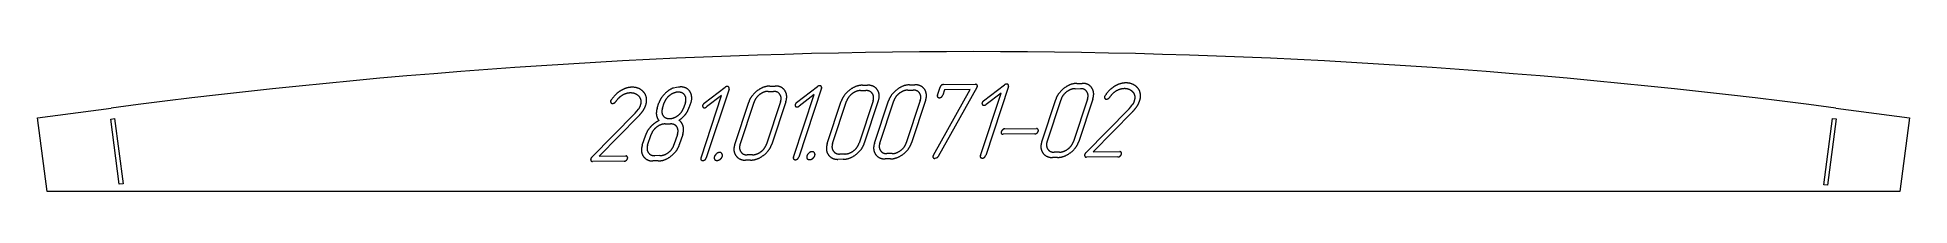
# Model space of a CAD drawing. Header units: millimetres. Extents: x -3 to 501, y 0 to 38.
import ezdxf

# ---------------------------------------------------------------- set-up
doc = ezdxf.new("R2010")
doc.units = ezdxf.units.MM
doc.linetypes.add('K5LT_BASIC', pattern=[0])
doc.layers.add('Engraving', color=7, linetype='Continuous')

msp = doc.modelspace()

# ---------------------------------------------------------------- linework, layer by layer
at = {"color": 143, "linetype": 'K5LT_BASIC', "lineweight": 15, "true_color": 0x33acca}
for p, q in [((-2.61, 19.83), (17.22, 22.44)), ((480.99, 22.44), (500.82, 19.83)), ((0, 0), (-2.61, 19.83)), ((500.82, 19.83), (498.21, 0)), ((498.21, 0), (0, 0))]:
    msp.add_line(p, q, dxfattribs=at)
msp.add_arc((249.1, -1739.41), 1777.04, 82.50211, 97.4979, dxfattribs=at)
at = {"layer": 'Engraving', "color": 143, "linetype": 'K5LT_BASIC', "lineweight": 15, "true_color": 0x33acca}
for p, q in [((168.43, 27.85), (169.26, 28.07)), ((169.26, 28.07), (169.74, 28.14)), ((169.74, 28.14), (170.18, 28.15)), ((173.31, 25.57), (173.27, 24.82)), ((175.83, 9.01), (181.38, 25.83)), ((176.66, 23.73), (182.32, 28.04)), ((183.37, 27.55), (177.25, 9.02)), ((181.38, 25.83), (177.33, 22.74)), ((193.88, 26.93), (195.3, 26.94)), ((194.35, 28.36), (195.77, 28.37)), ((200.7, 9.23), (206.25, 26.05)), ((201.53, 23.94), (207.19, 28.26)), ((208.24, 27.77), (202.12, 9.24)), ((206.25, 26.05), (202.2, 22.95)), ((218.75, 27.15), (220.17, 27.16)), ((219.22, 28.58), (220.64, 28.59)), ((231.45, 27.26), (232.87, 27.27)), ((231.92, 28.69), (233.34, 28.7)), ((238.33, 9.71), (248.24, 27.41)), ((239.42, 25.92), (240.12, 28.05)), ((250.01, 27.98), (239.62, 9.41)), ((241.31, 27.35), (240.84, 25.93)), ((241.06, 28.77), (249.6, 28.84)), ((248.24, 27.41), (241.31, 27.35)), ((250.11, 28.19), (250.01, 27.98)), ((250.97, 9.66), (256.52, 26.48)), ((251.8, 24.38), (257.46, 28.7)), ((258.51, 28.21), (252.39, 9.68)), ((256.52, 26.48), (252.47, 23.39)), ((276.43, 27.65), (277.85, 27.66)), ((276.9, 29.08), (278.32, 29.09)), ((284.38, 25.52), (284.5, 25.78)), ((146.41, 9.15), (158.12, 21.06)), ((159.05, 20.28), (148.45, 9.48)), ((151.56, 24.36), (151.69, 24.62)), ((158.12, 21.06), (158.6, 21.62)), ((158.6, 21.62), (158.98, 22.12)), ((164.04, 22.4), (164.52, 23.86)), ((165.46, 22.4), (165.94, 23.86)), ((171.62, 23.91), (171.14, 22.45)), ((173.05, 23.92), (172.57, 22.47)), ((173.19, 24.37), (173.05, 23.92)), ((173.27, 24.82), (173.19, 24.37)), ((184.91, 12.64), (188.67, 24.05)), ((186.33, 12.66), (190.1, 24.06)), ((197.21, 24.12), (193.45, 12.72)), ((198.64, 24.13), (194.87, 12.73)), ((209.78, 12.86), (213.54, 24.26)), ((211.2, 12.87), (214.97, 24.27)), ((222.08, 24.34), (218.32, 12.94)), ((223.51, 24.35), (219.74, 12.95)), ((222.48, 12.97), (226.24, 24.37)), ((223.9, 12.98), (227.67, 24.38)), ((234.78, 24.45), (231.02, 13.05)), ((236.21, 24.46), (232.44, 13.06)), ((267.46, 13.36), (271.22, 24.77)), ((268.88, 13.38), (272.64, 24.78)), ((279.76, 24.84), (276, 13.44)), ((281.18, 24.85), (277.42, 13.45)), ((279.23, 10.31), (290.94, 22.22)), ((291.87, 21.43), (281.26, 10.64)), ((290.94, 22.22), (291.42, 22.78)), ((291.42, 22.78), (291.8, 23.28)), ((17.11, 19.46), (18.1, 19.6)), ((19.41, 1.93), (17.11, 19.46)), ((18.1, 19.6), (20.41, 2.06)), ((160.04, 12.42), (160.98, 15.27)), ((161.46, 12.44), (162.4, 15.29)), ((166.18, 18.16), (167.6, 18.17)), ((169.5, 15.35), (168.56, 12.5)), ((170.93, 15.36), (169.99, 12.51)), ((265.58, 15.48), (257.05, 15.41)), ((257.53, 16.83), (266.05, 16.91)), ((477.76, 1.76), (480.12, 19.66)), ((481.11, 19.53), (478.75, 1.63)), ((480.12, 19.66), (481.11, 19.53)), ((227.22, 10.17), (225.8, 10.16)), ((272.2, 10.56), (270.78, 10.55)), ((281.26, 10.64), (288.43, 10.71)), ((155.14, 8.12), (146.64, 8.05)), ((148.45, 9.48), (155.61, 9.55)), ((164.31, 8.2), (162.89, 8.19)), ((164.78, 9.63), (163.36, 9.61)), ((189.18, 8.42), (187.76, 8.4)), ((189.65, 9.84), (188.23, 9.83)), ((214.05, 8.63), (212.63, 8.62)), ((214.52, 10.06), (213.1, 10.05)), ((226.75, 8.74), (225.33, 8.73)), ((238.24, 9.53), (238.33, 9.71)), ((239.23, 9), (238.75, 8.85)), ((271.73, 9.14), (270.31, 9.12)), ((287.96, 9.28), (279.46, 9.2)), ((20.41, 2.06), (19.41, 1.93)), ((478.75, 1.63), (477.76, 1.76))]:
    msp.add_line(p, q, dxfattribs=at)
for points in [[(154.41, 27.24), (152.86, 26.36), (151.69, 24.62)], [(152.86, 24.14), (153.83, 25.47), (154.85, 26.03)], [(157.27, 28.05), (155.79, 28.03), (154.41, 27.24)], [(154.85, 26.03), (155.88, 26.58), (156.86, 26.59)], [(156.86, 26.59), (157.57, 26.6), (158.17, 26.33)], [(160.45, 26.68), (159.3, 28.06), (157.27, 28.05)], [(158.17, 26.33), (158.78, 26.06), (159.14, 25.6)], [(159.14, 25.6), (159.97, 24.62), (159.5, 23.18)], [(160.97, 23.19), (161.64, 25.23), (160.45, 26.68)], [(166.76, 26.89), (165.07, 25.51), (164.52, 23.86)], [(167.44, 25.88), (166.34, 25.06), (165.94, 23.86)], [(168.43, 27.85), (167.59, 27.53), (166.76, 26.89)], [(169.73, 26.72), (168.55, 26.71), (167.44, 25.88)], [(171.46, 25.91), (170.91, 26.73), (169.73, 26.72)], [(172.82, 26.93), (171.94, 28.16), (170.18, 28.15)], [(171.62, 23.91), (172.01, 25.09), (171.46, 25.91)], [(173.31, 25.57), (173.25, 26.34), (172.82, 26.93)], [(182.87, 28.24), (182.59, 28.24), (182.32, 28.04)], [(183.31, 28.06), (183.16, 28.25), (182.87, 28.24)], [(183.37, 27.55), (183.47, 27.87), (183.31, 28.06)], [(190.9, 27.05), (189.24, 25.76), (188.67, 24.05)], [(191.59, 26.08), (190.49, 25.24), (190.1, 24.06)], [(194.35, 28.36), (192.56, 28.34), (190.9, 27.05)], [(193.88, 26.93), (192.7, 26.92), (191.59, 26.08)], [(197.04, 26.12), (196.48, 26.95), (195.3, 26.94)], [(198.37, 27.15), (197.52, 28.39), (195.77, 28.37)], [(197.21, 24.12), (197.6, 25.29), (197.04, 26.12)], [(198.64, 24.13), (199.23, 25.91), (198.37, 27.15)], [(207.74, 28.46), (207.46, 28.46), (207.19, 28.26)], [(208.18, 28.27), (208.03, 28.46), (207.74, 28.46)], [(208.24, 27.77), (208.34, 28.08), (208.18, 28.27)], [(215.77, 27.27), (214.11, 25.97), (213.54, 24.26)], [(216.46, 26.3), (215.36, 25.46), (214.97, 24.27)], [(219.22, 28.58), (217.43, 28.56), (215.77, 27.27)], [(218.75, 27.15), (217.57, 27.14), (216.46, 26.3)], [(221.91, 26.34), (221.35, 27.17), (220.17, 27.16)], [(223.24, 27.37), (222.39, 28.6), (220.64, 28.59)], [(222.08, 24.34), (222.47, 25.5), (221.91, 26.34)], [(223.51, 24.35), (224.1, 26.13), (223.24, 27.37)], [(228.47, 27.38), (226.81, 26.08), (226.24, 24.37)], [(229.16, 26.41), (228.06, 25.57), (227.67, 24.38)], [(231.92, 28.69), (230.13, 28.67), (228.47, 27.38)], [(231.45, 27.26), (230.27, 27.25), (229.16, 26.41)], [(234.61, 26.45), (234.05, 27.28), (232.87, 27.27)], [(235.94, 27.48), (235.09, 28.71), (233.34, 28.7)], [(234.78, 24.45), (235.17, 25.61), (234.61, 26.45)], [(236.21, 24.46), (236.8, 26.24), (235.94, 27.48)], [(239.42, 25.92), (239.3, 25.55), (239.45, 25.38)], [(239.45, 25.38), (239.77, 25.21), (239.89, 25.22)], [(239.89, 25.22), (240.21, 25.22), (240.46, 25.39)], [(241.06, 28.77), (240.35, 28.76), (240.12, 28.05)], [(240.46, 25.39), (240.73, 25.59), (240.84, 25.93)], [(250.07, 28.67), (249.93, 28.84), (249.6, 28.84)], [(250.11, 28.19), (250.21, 28.49), (250.07, 28.67)], [(258.01, 28.9), (257.73, 28.9), (257.46, 28.7)], [(258.45, 28.71), (258.3, 28.9), (258.01, 28.9)], [(258.51, 28.21), (258.61, 28.52), (258.45, 28.71)], [(273.45, 27.77), (271.79, 26.48), (271.22, 24.77)], [(274.14, 26.8), (273.03, 25.96), (272.64, 24.78)], [(276.9, 29.08), (275.11, 29.06), (273.45, 27.77)], [(276.43, 27.65), (275.25, 27.64), (274.14, 26.8)], [(279.59, 26.84), (279.03, 27.67), (277.85, 27.66)], [(280.92, 27.87), (280.07, 29.11), (278.32, 29.09)], [(279.76, 24.84), (280.15, 26.01), (279.59, 26.84)], [(281.18, 24.85), (281.77, 26.63), (280.92, 27.87)], [(284.38, 25.52), (284.27, 25.21), (284.43, 25.02)], [(287.23, 28.4), (285.67, 27.52), (284.5, 25.78)], [(285.32, 24.96), (285.52, 25.07), (285.68, 25.3)], [(285.68, 25.3), (286.64, 26.63), (287.67, 27.19)], [(290.08, 29.2), (288.61, 29.19), (287.23, 28.4)], [(287.67, 27.19), (288.69, 27.74), (289.67, 27.75)], [(289.67, 27.75), (290.39, 27.76), (290.99, 27.49)], [(293.26, 27.84), (292.12, 29.22), (290.08, 29.2)], [(290.99, 27.49), (291.59, 27.21), (291.95, 26.76)], [(291.95, 26.76), (292.79, 25.77), (292.32, 24.34)], [(293.78, 24.35), (294.45, 26.39), (293.26, 27.84)], [(151.56, 24.36), (151.46, 24.05), (151.61, 23.86)], [(151.61, 23.86), (151.77, 23.67), (152.07, 23.67)], [(152.07, 23.67), (152.32, 23.71), (152.51, 23.8)], [(152.51, 23.8), (152.7, 23.92), (152.86, 24.14)], [(159.5, 23.18), (159.32, 22.64), (158.98, 22.12)], [(159.05, 20.28), (159.87, 21.15), (160.3, 21.82)], [(160.3, 21.82), (160.74, 22.49), (160.97, 23.19)], [(164.04, 22.4), (163.71, 21.39), (163.85, 20.53)], [(163.85, 20.53), (163.99, 19.68), (164.52, 19.08)], [(165.46, 22.4), (165.07, 21.22), (165.62, 20.4)], [(165.62, 20.4), (166.17, 19.58), (167.35, 19.59)], [(167.35, 19.59), (168.5, 19.6), (169.62, 20.42)], [(169.62, 20.42), (170.74, 21.24), (171.14, 22.45)], [(169.89, 19.13), (170.91, 19.81), (171.57, 20.62)], [(171.57, 20.62), (172.22, 21.43), (172.57, 22.47)], [(176.29, 23.24), (176.19, 22.94), (176.33, 22.73)], [(176.66, 23.73), (176.33, 23.35), (176.29, 23.24)], [(176.33, 22.73), (176.47, 22.52), (176.77, 22.52)], [(176.77, 22.52), (177.04, 22.52), (177.33, 22.74)], [(201.16, 23.46), (201.06, 23.16), (201.2, 22.95)], [(201.53, 23.94), (201.2, 23.57), (201.16, 23.46)], [(201.2, 22.95), (201.34, 22.73), (201.64, 22.74)], [(201.64, 22.74), (201.91, 22.74), (202.2, 22.95)], [(251.43, 23.9), (251.33, 23.6), (251.47, 23.38)], [(251.8, 24.38), (251.46, 24.01), (251.43, 23.9)], [(251.47, 23.38), (251.61, 23.17), (251.91, 23.18)], [(251.91, 23.18), (252.18, 23.18), (252.47, 23.39)], [(284.43, 25.02), (284.59, 24.82), (284.88, 24.83)], [(284.88, 24.83), (285.14, 24.87), (285.32, 24.96)], [(292.32, 24.34), (292.14, 23.79), (291.8, 23.28)], [(291.87, 21.43), (292.68, 22.31), (293.12, 22.98)], [(293.12, 22.98), (293.55, 23.65), (293.78, 24.35)], [(162.27, 17.37), (161.34, 16.37), (160.98, 15.27)], [(164.52, 19.08), (163.2, 18.38), (162.27, 17.37)], [(163.9, 17.31), (162.79, 16.47), (162.4, 15.29)], [(166.18, 18.16), (165.01, 18.15), (163.9, 17.31)], [(169.35, 17.36), (168.81, 18.18), (167.6, 18.17)], [(169.5, 15.35), (169.89, 16.53), (169.35, 17.36)], [(171.01, 17.62), (170.7, 18.67), (169.89, 19.13)], [(170.93, 15.36), (171.32, 16.56), (171.01, 17.62)], [(256.58, 16.11), (256.48, 15.83), (256.59, 15.6)], [(256.9, 16.55), (256.63, 16.27), (256.58, 16.11)], [(256.59, 15.6), (256.73, 15.4), (257.05, 15.41)], [(257.53, 16.83), (257.17, 16.83), (256.9, 16.55)], [(265.58, 15.48), (265.92, 15.48), (266.18, 15.71)], [(266.46, 16.68), (266.31, 16.91), (266.05, 16.91)], [(266.18, 15.71), (266.44, 15.94), (266.53, 16.2)], [(266.53, 16.2), (266.61, 16.46), (266.46, 16.68)], [(160.04, 12.42), (159.45, 10.63), (160.35, 9.4)], [(161.46, 12.44), (161.08, 11.28), (161.66, 10.44)], [(161.66, 10.44), (162.24, 9.6), (163.36, 9.61)], [(164.78, 9.63), (165.98, 9.64), (167.07, 10.47)], [(167.07, 10.47), (168.17, 11.3), (168.56, 12.5)], [(167.74, 9.47), (169.4, 10.73), (169.99, 12.51)], [(180.86, 10.48), (180.33, 10.47), (179.93, 10.06)], [(181.47, 10.14), (181.24, 10.48), (180.86, 10.48)], [(181.57, 9.42), (181.7, 9.8), (181.47, 10.14)], [(184.91, 12.64), (184.32, 10.85), (185.22, 9.62)], [(186.33, 12.66), (185.95, 11.5), (186.53, 10.66)], [(186.53, 10.66), (187.11, 9.82), (188.23, 9.83)], [(189.65, 9.84), (190.8, 9.85), (191.93, 10.67)], [(191.93, 10.67), (193.05, 11.49), (193.45, 12.72)], [(192.63, 9.7), (194.29, 10.98), (194.87, 12.73)], [(204.8, 10.27), (204.39, 9.86), (204.31, 9.61)], [(205.73, 10.69), (205.2, 10.69), (204.8, 10.27)], [(206.34, 10.36), (206.11, 10.7), (205.73, 10.69)], [(206.44, 9.63), (206.57, 10.02), (206.34, 10.36)], [(209.78, 12.86), (209.19, 11.06), (210.09, 9.84)], [(211.2, 12.87), (210.82, 11.72), (211.4, 10.88)], [(211.4, 10.88), (211.98, 10.04), (213.1, 10.05)], [(214.52, 10.06), (215.67, 10.07), (216.8, 10.89)], [(216.8, 10.89), (217.92, 11.71), (218.32, 12.94)], [(217.5, 9.92), (219.16, 11.19), (219.74, 12.95)], [(222.48, 12.97), (221.89, 11.17), (222.79, 9.95)], [(223.9, 12.98), (223.52, 11.83), (224.1, 10.99)], [(224.1, 10.99), (224.68, 10.15), (225.8, 10.16)], [(227.22, 10.17), (228.37, 10.18), (229.49, 11)], [(229.49, 11), (230.62, 11.82), (231.02, 13.05)], [(230.2, 10.03), (231.86, 11.3), (232.44, 13.06)], [(267.46, 13.36), (266.86, 11.57), (267.77, 10.34)], [(267.77, 10.34), (268.67, 9.11), (270.31, 9.12)], [(268.88, 13.38), (268.5, 12.22), (269.08, 11.38)], [(269.08, 11.38), (269.66, 10.54), (270.78, 10.55)], [(271.73, 9.14), (273.51, 9.15), (275.17, 10.42)], [(272.2, 10.56), (273.35, 10.57), (274.47, 11.39)], [(274.47, 11.39), (275.59, 12.21), (276, 13.44)], [(275.17, 10.42), (276.84, 11.7), (277.42, 13.45)], [(279.23, 10.31), (279.08, 10.17), (279.02, 9.97)], [(288.83, 10.48), (288.68, 10.71), (288.43, 10.71)], [(288.9, 10), (288.99, 10.26), (288.83, 10.48)], [(146.2, 8.81), (146.1, 8.51), (146.22, 8.27)], [(146.41, 9.15), (146.27, 9.01), (146.2, 8.81)], [(146.22, 8.27), (146.39, 8.04), (146.64, 8.05)], [(155.14, 8.12), (155.48, 8.12), (155.74, 8.35)], [(156.02, 9.32), (155.87, 9.55), (155.61, 9.55)], [(155.74, 8.35), (156, 8.58), (156.09, 8.84)], [(156.09, 8.84), (156.17, 9.1), (156.02, 9.32)], [(160.35, 9.4), (161.26, 8.17), (162.89, 8.19)], [(164.31, 8.2), (166.09, 8.21), (167.74, 9.47)], [(175.83, 9.01), (175.7, 8.64), (175.86, 8.47)], [(175.86, 8.47), (176.18, 8.3), (176.3, 8.3)], [(176.3, 8.3), (176.62, 8.31), (176.87, 8.48)], [(176.87, 8.48), (177.14, 8.68), (177.25, 9.02)], [(179.44, 9.4), (179.3, 8.97), (179.47, 8.63)], [(179.93, 10.06), (179.52, 9.64), (179.44, 9.4)], [(179.47, 8.63), (179.65, 8.33), (180.15, 8.34)], [(180.15, 8.34), (180.66, 8.34), (181.05, 8.69)], [(181.05, 8.69), (181.44, 9.03), (181.57, 9.42)], [(185.22, 9.62), (186.13, 8.39), (187.76, 8.4)], [(189.18, 8.42), (190.96, 8.43), (192.63, 9.7)], [(200.7, 9.23), (200.57, 8.86), (200.73, 8.69)], [(200.73, 8.69), (201.05, 8.52), (201.17, 8.52)], [(201.17, 8.52), (201.49, 8.52), (201.74, 8.7)], [(201.74, 8.7), (202.01, 8.9), (202.12, 9.24)], [(204.31, 9.61), (204.17, 9.19), (204.34, 8.85)], [(204.34, 8.85), (204.52, 8.55), (205.02, 8.55)], [(205.02, 8.55), (205.53, 8.56), (205.92, 8.9)], [(205.92, 8.9), (206.31, 9.25), (206.44, 9.63)], [(210.09, 9.84), (211, 8.61), (212.63, 8.62)], [(214.05, 8.63), (215.83, 8.65), (217.5, 9.92)], [(222.79, 9.95), (223.7, 8.72), (225.33, 8.73)], [(226.75, 8.74), (228.53, 8.76), (230.2, 10.03)], [(238.24, 9.53), (238.13, 9.2), (238.3, 9.02)], [(238.3, 9.02), (238.5, 8.85), (238.75, 8.85)], [(239.23, 9), (239.56, 9.31), (239.62, 9.41)], [(250.97, 9.66), (250.84, 9.29), (251, 9.13)], [(251, 9.13), (251.31, 8.96), (251.44, 8.96)], [(251.44, 8.96), (251.76, 8.96), (252.01, 9.13)], [(252.01, 9.13), (252.28, 9.34), (252.39, 9.68)], [(279.02, 9.97), (278.92, 9.67), (279.04, 9.43)], [(279.04, 9.43), (279.2, 9.2), (279.46, 9.2)], [(287.96, 9.28), (288.3, 9.28), (288.56, 9.51)], [(288.56, 9.51), (288.82, 9.74), (288.9, 10)]]:
    msp.add_open_spline(points, degree=2, dxfattribs=at)

doc.saveas('drawing.dxf')
